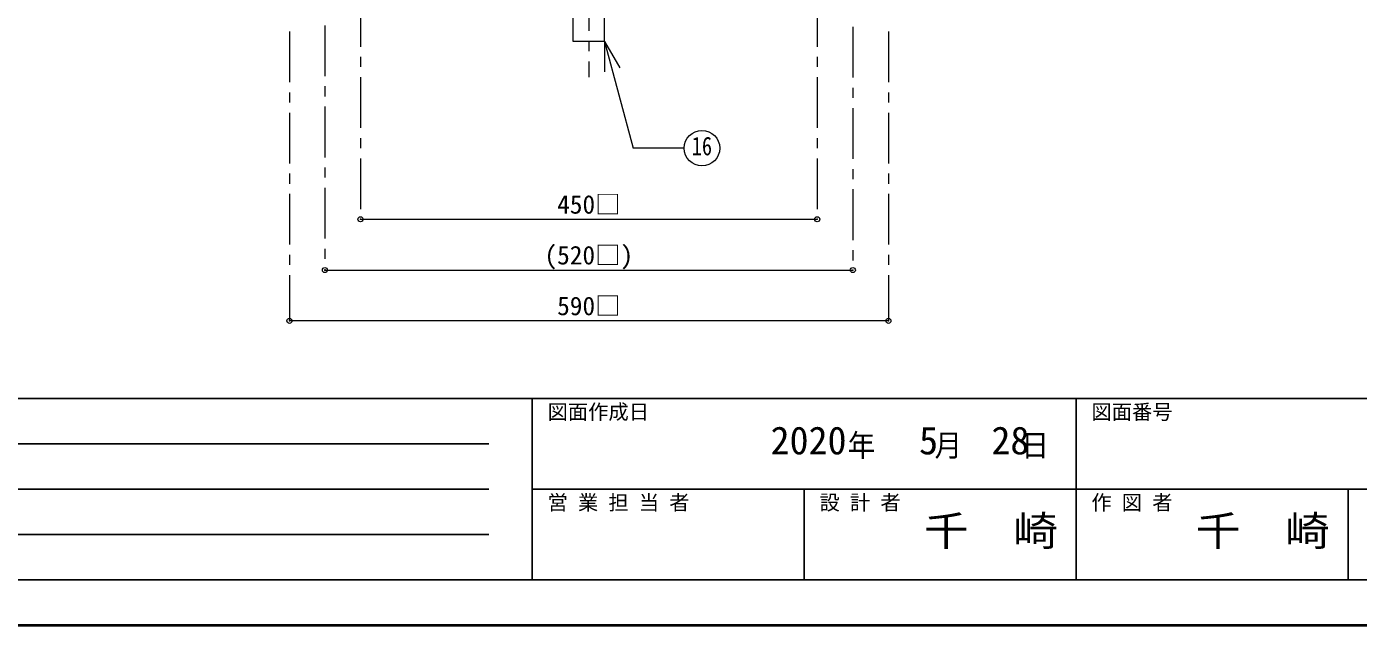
# Model space of a CAD drawing. Units: millimetres at full size, sheet at 1:10; details may follow other scales. Extents: x -2123 to 1927, y -1358 to 1452.
# Drawn here: x -652 to 660, y -1358 to -768 of the extents above; entities that cross this region are included whole.
import ezdxf
from ezdxf.enums import TextEntityAlignment as Align

# ---------------------------------------------------------------- set-up
doc = ezdxf.new("R2010")
doc.units = ezdxf.units.MM
doc.header["$LTSCALE"] = 10
doc.header["$PDMODE"] = 32
doc.header["$PDSIZE"] = 5
doc.linetypes.add('CHAIN1', pattern=[8, 5, -1, 1, -1])
doc.layers.add('0-0', color=7, linetype='Continuous', lineweight=18)
doc.styles.add('ＭＳ ゴシック', font='')
doc.styles.get('ＭＳ ゴシック').set_extended_font_data('MS Gothic')

msp = doc.modelspace()

# ---------------------------------------------------------------- linework, layer by layer
at = {"layer": '0-0', "color": 4, "linetype": 'CHAIN1', "lineweight": 9}
for p, q in [((-97.8, 77.41), (-97.8, -818.09)), ((-322.8, -738.09), (-322.8, -958.09)), ((127.2, -738.09), (127.2, -958.09)), ((-392.8, -773.09), (-392.8, -1058.09)), ((-357.8, -767.09), (-357.8, -1008.09)), ((162.2, -768.59), (162.2, -1008.09)), ((197.2, -773.09), (197.2, -1058.09))]:
    msp.add_line(p, q, dxfattribs=at)
at = {"layer": '0-0'}
for p, q in [((-113.3, -783.09), (-113.3, -758.09)), ((-82.3, -783.09), (-82.3, -758.09)), ((-82.3, -783.09), (-113.3, -783.09)), ((-82.44, -782.94), (-67.44, -808.92)), ((-82.44, -782.94), (-82.44, -812.94)), ((-82.44, -782.94), (-54.27, -888.05)), ((-3.92, -888.05), (-54.27, -888.05))]:
    msp.add_line(p, q, dxfattribs=at)
at = {"layer": '0-0', "color": 4, "lineweight": 9}
for p, q in [((-322.8, -958.09), (127.2, -958.09)), ((-357.8, -1008.09), (162.2, -1008.09)), ((197.2, -1058.09), (-392.8, -1058.09))]:
    msp.add_line(p, q, dxfattribs=at)
at = {"layer": '0-0', "color": 6, "lineweight": 25}
for p, q in [((-2077.8, -1134.52), (1882.2, -1134.52)), ((-153.52, -1313.09), (-153.52, -1134.52)), ((382.2, -1134.52), (382.2, -1313.09)), ((-1124.94, -1179.16), (-196.37, -1179.16)), ((-196.37, -1223.8), (-1124.94, -1223.8)), ((1882.2, -1223.8), (-153.52, -1223.8)), ((114.34, -1313.09), (114.34, -1223.8)), ((650.06, -1313.09), (650.06, -1223.8)), ((-196.37, -1268.44), (-1124.94, -1268.44)), ((1882.2, -1313.09), (-2077.8, -1313.09))]:
    msp.add_line(p, q, dxfattribs=at)
at = {"layer": '0-0', "color": 1, "lineweight": 40}
msp.add_line((1927.2, -1358.09), (-2122.8, -1358.09), dxfattribs=at)
at = {"layer": '0-0'}
msp.add_circle((13.58, -888.05), 17.5, dxfattribs=at)
at = {"layer": '0-0', "color": 1}
for p in [(-322.8, -958.09), (127.2, -958.09), (-357.8, -1008.09), (162.2, -1008.09), (-392.8, -1058.09), (197.2, -1058.09)]:
    msp.add_point(p, dxfattribs=at)

# ---------------------------------------------------------------- texts
at = {"layer": '0-0', "style": 'ＭＳ ゴシック'}
for s, height, width, p in [('16', 18.33, 0.8, (3.58, -900.55)), ('千\u3000崎', 29.33, 1.1, (232.2, -1288.44)), ('千\u3000崎', 29.33, 1.1, (500.06, -1288.44))]:
    msp.add_text(s, height=height, dxfattribs=dict(at, width=width)).set_placement(p, align=Align.BOTTOM_LEFT)
for s, height, p in [('450□', 18.33, (-129.05, -958.09)), ('(520□)', 18.33, (-141.55, -1008.09)), ('590□', 18.33, (-129.05, -1058.09)), ('図面作成日', 14.66, (-138.52, -1159.52)), ('図面番号', 14.66, (397.2, -1159.52)), ('2020', 27.49, (81.2, -1197.91)), ('5', 27.49, (227.45, -1197.91)), ('28', 27.49, (298.7, -1197.91)), ('営 業 担 当 者', 14.66, (-138.52, -1248.8)), ('設 計 者', 14.66, (129.34, -1248.8)), ('作 図 者', 14.66, (397.2, -1248.8))]:
    msp.add_text(s, height=height, dxfattribs=at).set_placement(p, align=Align.BOTTOM_LEFT)
at = {"layer": '0-0', "insert": (157.2, -1194.16), "char_height": 21.99, "attachment_point": 7, "style": 'ＭＳ ゴシック'}
msp.add_mtext('\\T1.27;\\W0.9;年\\~\\~\\~月\\~\\~\\~日', dxfattribs=at)

doc.saveas('drawing.dxf')
